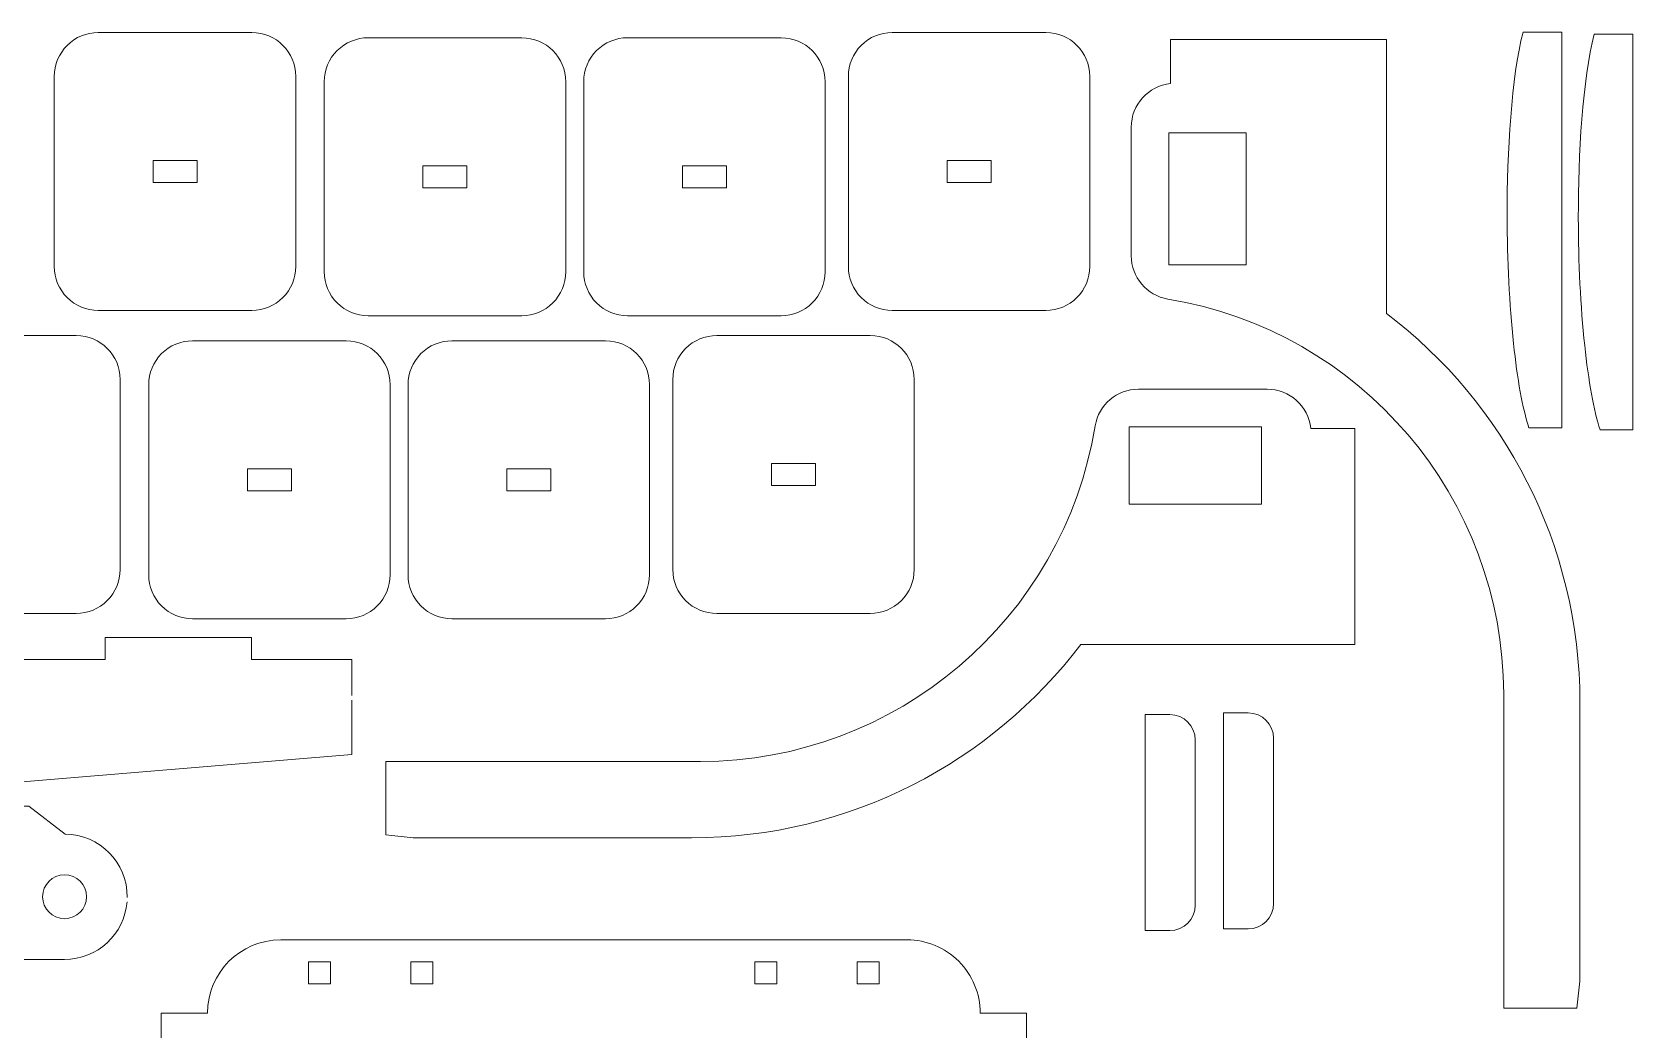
# Model space of a CAD drawing. Header units: centimetres. Extents: x -259 to 261, y 17 to 228.
# Drawn here: x 2.87 to 24.89, y 190.26 to 203.98 of the extents above; entities that cross this region are included whole.
import ezdxf

# ---------------------------------------------------------------- set-up
doc = ezdxf.new("R2010")
doc.units = ezdxf.units.CM
doc.header["$MEASUREMENT"] = 0
doc.layers.add('layer 1', color=7, linetype='Continuous')

msp = doc.modelspace()

# ---------------------------------------------------------------- linework, layer by layer
at = {"layer": 'layer 1', "color": 250, "lineweight": 9}
for points, knots in [([(3.17247, 203.37251), (3.17247, 203.53263), (3.23606, 203.68619), (3.34929, 203.79941), (3.34929, 203.79941), (3.46251, 203.91264), (3.61607, 203.97623), (3.77619, 203.97623), (3.77619, 203.97623), (3.77619, 203.97623), (5.88921, 203.97623), (5.88921, 203.97623), (5.88921, 203.97623), (6.22263, 203.97623), (6.49293, 203.70594), (6.49293, 203.37251), (6.49293, 203.37251), (6.49293, 203.37251), (6.49293, 200.75639), (6.49293, 200.75639), (6.49293, 200.75639), (6.49293, 200.59628), (6.42933, 200.44272), (6.3161, 200.3295), (6.3161, 200.3295), (6.20288, 200.21627), (6.04932, 200.15267), (5.88921, 200.15267), (5.88921, 200.15267), (5.88921, 200.15267), (3.77619, 200.15267), (3.77619, 200.15267), (3.77619, 200.15267), (3.61607, 200.15267), (3.46251, 200.21627), (3.34929, 200.3295), (3.34929, 200.3295), (3.23606, 200.44272), (3.17247, 200.59628), (3.17247, 200.75639), (3.17247, 200.75639), (3.17247, 200.75639), (3.17247, 203.37251), (3.17247, 203.37251)], [0, 0, 0, 0, 0.08333333, 0.08333333, 0.08333333, 0.08333333, 0.16666667, 0.16666667, 0.16666667, 0.16666667, 0.25, 0.25, 0.25, 0.25, 0.33333333, 0.33333333, 0.33333333, 0.33333333, 0.41666667, 0.41666667, 0.41666667, 0.41666667, 0.5, 0.5, 0.5, 0.5, 0.58333333, 0.58333333, 0.58333333, 0.58333333, 0.66666667, 0.66666667, 0.66666667, 0.66666667, 0.75, 0.75, 0.75, 0.75, 0.83333333, 0.83333333, 0.83333333, 0.83333333, 1, 1, 1, 1]), ([(14.09448, 203.37251), (14.09448, 203.53263), (14.15807, 203.68619), (14.2713, 203.79941), (14.2713, 203.79941), (14.38452, 203.91264), (14.53808, 203.97623), (14.6982, 203.97623), (14.6982, 203.97623), (14.6982, 203.97623), (16.81122, 203.97623), (16.81122, 203.97623), (16.81122, 203.97623), (17.14464, 203.97623), (17.41494, 203.70594), (17.41494, 203.37251), (17.41494, 203.37251), (17.41494, 203.37251), (17.41494, 200.75639), (17.41494, 200.75639), (17.41494, 200.75639), (17.41494, 200.59628), (17.35134, 200.44272), (17.23811, 200.3295), (17.23811, 200.3295), (17.12489, 200.21627), (16.97133, 200.15267), (16.81122, 200.15267), (16.81122, 200.15267), (16.81122, 200.15267), (14.6982, 200.15267), (14.6982, 200.15267), (14.6982, 200.15267), (14.53808, 200.15267), (14.38452, 200.21627), (14.2713, 200.3295), (14.2713, 200.3295), (14.15807, 200.44272), (14.09448, 200.59628), (14.09448, 200.75639), (14.09448, 200.75639), (14.09448, 200.75639), (14.09448, 203.37251), (14.09448, 203.37251)], [0, 0, 0, 0, 0.08333333, 0.08333333, 0.08333333, 0.08333333, 0.16666667, 0.16666667, 0.16666667, 0.16666667, 0.25, 0.25, 0.25, 0.25, 0.33333333, 0.33333333, 0.33333333, 0.33333333, 0.41666667, 0.41666667, 0.41666667, 0.41666667, 0.5, 0.5, 0.5, 0.5, 0.58333333, 0.58333333, 0.58333333, 0.58333333, 0.66666667, 0.66666667, 0.66666667, 0.66666667, 0.75, 0.75, 0.75, 0.75, 0.83333333, 0.83333333, 0.83333333, 0.83333333, 1, 1, 1, 1]), ([(6.88596, 203.2997), (6.88596, 203.45981), (6.94955, 203.61337), (7.06278, 203.72659), (7.06278, 203.72659), (7.176, 203.83982), (7.32956, 203.90342), (7.48968, 203.90342), (7.48968, 203.90342), (7.48968, 203.90342), (9.6027, 203.90342), (9.6027, 203.90342), (9.6027, 203.90342), (9.93612, 203.90342), (10.20642, 203.63312), (10.20642, 203.2997), (10.20642, 203.2997), (10.20642, 203.2997), (10.20642, 200.68358), (10.20642, 200.68358), (10.20642, 200.68358), (10.20642, 200.52346), (10.14282, 200.3699), (10.02959, 200.25668), (10.02959, 200.25668), (9.91637, 200.14346), (9.76281, 200.07986), (9.6027, 200.07986), (9.6027, 200.07986), (9.6027, 200.07986), (7.48968, 200.07986), (7.48968, 200.07986), (7.48968, 200.07986), (7.32956, 200.07986), (7.176, 200.14346), (7.06278, 200.25668), (7.06278, 200.25668), (6.94955, 200.3699), (6.88596, 200.52346), (6.88596, 200.68358), (6.88596, 200.68358), (6.88596, 200.68358), (6.88596, 203.2997), (6.88596, 203.2997)], [0, 0, 0, 0, 0.08333333, 0.08333333, 0.08333333, 0.08333333, 0.16666667, 0.16666667, 0.16666667, 0.16666667, 0.25, 0.25, 0.25, 0.25, 0.33333333, 0.33333333, 0.33333333, 0.33333333, 0.41666667, 0.41666667, 0.41666667, 0.41666667, 0.5, 0.5, 0.5, 0.5, 0.58333333, 0.58333333, 0.58333333, 0.58333333, 0.66666667, 0.66666667, 0.66666667, 0.66666667, 0.75, 0.75, 0.75, 0.75, 0.83333333, 0.83333333, 0.83333333, 0.83333333, 1, 1, 1, 1]), ([(10.4538, 203.2997), (10.4538, 203.45981), (10.5174, 203.61337), (10.63063, 203.72659), (10.63063, 203.72659), (10.74385, 203.83982), (10.89741, 203.90342), (11.05752, 203.90342), (11.05752, 203.90342), (11.05752, 203.90342), (13.17054, 203.90342), (13.17054, 203.90342), (13.17054, 203.90342), (13.50397, 203.90342), (13.77426, 203.63312), (13.77426, 203.2997), (13.77426, 203.2997), (13.77426, 203.2997), (13.77426, 200.68358), (13.77426, 200.68358), (13.77426, 200.68358), (13.77426, 200.52346), (13.71067, 200.3699), (13.59744, 200.25668), (13.59744, 200.25668), (13.48422, 200.14346), (13.33066, 200.07986), (13.17054, 200.07986), (13.17054, 200.07986), (13.17054, 200.07986), (11.05752, 200.07986), (11.05752, 200.07986), (11.05752, 200.07986), (10.89741, 200.07986), (10.74385, 200.14346), (10.63063, 200.25668), (10.63063, 200.25668), (10.5174, 200.3699), (10.4538, 200.52346), (10.4538, 200.68358), (10.4538, 200.68358), (10.4538, 200.68358), (10.4538, 203.2997), (10.4538, 203.2997)], [0, 0, 0, 0, 0.08333333, 0.08333333, 0.08333333, 0.08333333, 0.16666667, 0.16666667, 0.16666667, 0.16666667, 0.25, 0.25, 0.25, 0.25, 0.33333333, 0.33333333, 0.33333333, 0.33333333, 0.41666667, 0.41666667, 0.41666667, 0.41666667, 0.5, 0.5, 0.5, 0.5, 0.58333333, 0.58333333, 0.58333333, 0.58333333, 0.66666667, 0.66666667, 0.66666667, 0.66666667, 0.75, 0.75, 0.75, 0.75, 0.83333333, 0.83333333, 0.83333333, 0.83333333, 1, 1, 1, 1]), ([(4.53001, 201.91311), (4.53001, 201.91311), (5.13538, 201.91311), (5.13538, 201.91311), (5.13538, 201.91311), (5.13538, 201.91311), (5.13538, 202.2158), (5.13538, 202.2158), (5.13538, 202.2158), (5.13538, 202.2158), (4.53001, 202.2158), (4.53001, 202.2158), (4.53001, 202.2158), (4.53001, 202.2158), (4.53001, 201.91311), (4.53001, 201.91311)], [0, 0, 0, 0, 0.2, 0.2, 0.2, 0.2, 0.4, 0.4, 0.4, 0.4, 0.6, 0.6, 0.6, 0.6, 1, 1, 1, 1]), ([(15.45202, 201.91311), (15.45202, 201.91311), (16.05739, 201.91311), (16.05739, 201.91311), (16.05739, 201.91311), (16.05739, 201.91311), (16.05739, 202.2158), (16.05739, 202.2158), (16.05739, 202.2158), (16.05739, 202.2158), (15.45202, 202.2158), (15.45202, 202.2158), (15.45202, 202.2158), (15.45202, 202.2158), (15.45202, 201.91311), (15.45202, 201.91311)], [0, 0, 0, 0, 0.2, 0.2, 0.2, 0.2, 0.4, 0.4, 0.4, 0.4, 0.6, 0.6, 0.6, 0.6, 1, 1, 1, 1]), ([(8.2435, 201.8403), (8.2435, 201.8403), (8.84887, 201.8403), (8.84887, 201.8403), (8.84887, 201.8403), (8.84887, 201.8403), (8.84887, 202.14298), (8.84887, 202.14298), (8.84887, 202.14298), (8.84887, 202.14298), (8.2435, 202.14298), (8.2435, 202.14298), (8.2435, 202.14298), (8.2435, 202.14298), (8.2435, 201.8403), (8.2435, 201.8403)], [0, 0, 0, 0, 0.2, 0.2, 0.2, 0.2, 0.4, 0.4, 0.4, 0.4, 0.6, 0.6, 0.6, 0.6, 1, 1, 1, 1]), ([(11.81135, 201.8403), (11.81135, 201.8403), (12.41672, 201.8403), (12.41672, 201.8403), (12.41672, 201.8403), (12.41672, 201.8403), (12.41672, 202.14298), (12.41672, 202.14298), (12.41672, 202.14298), (12.41672, 202.14298), (11.81135, 202.14298), (11.81135, 202.14298), (11.81135, 202.14298), (11.81135, 202.14298), (11.81135, 201.8403), (11.81135, 201.8403)], [0, 0, 0, 0, 0.2, 0.2, 0.2, 0.2, 0.4, 0.4, 0.4, 0.4, 0.6, 0.6, 0.6, 0.6, 1, 1, 1, 1]), ([(0.75746, 199.20439), (0.75746, 199.3645), (0.82106, 199.51806), (0.93428, 199.63128), (0.93428, 199.63128), (1.0475, 199.74451), (1.20106, 199.80811), (1.36118, 199.80811), (1.36118, 199.80811), (1.36118, 199.80811), (3.4742, 199.80811), (3.4742, 199.80811), (3.4742, 199.80811), (3.80762, 199.80811), (4.07792, 199.53781), (4.07792, 199.20439), (4.07792, 199.20439), (4.07792, 199.20439), (4.07792, 196.58827), (4.07792, 196.58827), (4.07792, 196.58827), (4.07792, 196.42815), (4.01432, 196.27459), (3.90109, 196.16137), (3.90109, 196.16137), (3.78787, 196.04814), (3.63431, 195.98455), (3.4742, 195.98455), (3.4742, 195.98455), (3.4742, 195.98455), (1.36118, 195.98455), (1.36118, 195.98455), (1.36118, 195.98455), (1.20106, 195.98455), (1.0475, 196.04814), (0.93428, 196.16137), (0.93428, 196.16137), (0.82106, 196.27459), (0.75746, 196.42815), (0.75746, 196.58827), (0.75746, 196.58827), (0.75746, 196.58827), (0.75746, 199.20439), (0.75746, 199.20439)], [0, 0, 0, 0, 0.08333333, 0.08333333, 0.08333333, 0.08333333, 0.16666667, 0.16666667, 0.16666667, 0.16666667, 0.25, 0.25, 0.25, 0.25, 0.33333333, 0.33333333, 0.33333333, 0.33333333, 0.41666667, 0.41666667, 0.41666667, 0.41666667, 0.5, 0.5, 0.5, 0.5, 0.58333333, 0.58333333, 0.58333333, 0.58333333, 0.66666667, 0.66666667, 0.66666667, 0.66666667, 0.75, 0.75, 0.75, 0.75, 0.83333333, 0.83333333, 0.83333333, 0.83333333, 1, 1, 1, 1]), ([(4.47095, 199.13157), (4.47095, 199.29169), (4.53454, 199.44525), (4.64777, 199.55847), (4.64777, 199.55847), (4.76099, 199.67169), (4.91455, 199.73529), (5.07467, 199.73529), (5.07467, 199.73529), (5.07467, 199.73529), (7.18769, 199.73529), (7.18769, 199.73529), (7.18769, 199.73529), (7.52111, 199.73529), (7.79141, 199.46499), (7.79141, 199.13157), (7.79141, 199.13157), (7.79141, 199.13157), (7.79141, 196.51545), (7.79141, 196.51545), (7.79141, 196.51545), (7.79141, 196.35534), (7.72781, 196.20177), (7.61458, 196.08856), (7.61458, 196.08856), (7.50136, 195.97533), (7.3478, 195.91173), (7.18769, 195.91173), (7.18769, 195.91173), (7.18769, 195.91173), (5.07467, 195.91173), (5.07467, 195.91173), (5.07467, 195.91173), (4.91455, 195.91173), (4.76099, 195.97533), (4.64777, 196.08856), (4.64777, 196.08856), (4.53454, 196.20177), (4.47095, 196.35534), (4.47095, 196.51545), (4.47095, 196.51545), (4.47095, 196.51545), (4.47095, 199.13157), (4.47095, 199.13157)], [0, 0, 0, 0, 0.08333333, 0.08333333, 0.08333333, 0.08333333, 0.16666667, 0.16666667, 0.16666667, 0.16666667, 0.25, 0.25, 0.25, 0.25, 0.33333333, 0.33333333, 0.33333333, 0.33333333, 0.41666667, 0.41666667, 0.41666667, 0.41666667, 0.5, 0.5, 0.5, 0.5, 0.58333333, 0.58333333, 0.58333333, 0.58333333, 0.66666667, 0.66666667, 0.66666667, 0.66666667, 0.75, 0.75, 0.75, 0.75, 0.83333333, 0.83333333, 0.83333333, 0.83333333, 1, 1, 1, 1]), ([(8.03879, 199.13157), (8.03879, 199.29169), (8.10239, 199.44525), (8.21562, 199.55847), (8.21562, 199.55847), (8.32884, 199.67169), (8.4824, 199.73529), (8.64251, 199.73529), (8.64251, 199.73529), (8.64251, 199.73529), (10.75553, 199.73529), (10.75553, 199.73529), (10.75553, 199.73529), (11.08896, 199.73529), (11.35925, 199.46499), (11.35925, 199.13157), (11.35925, 199.13157), (11.35925, 199.13157), (11.35925, 196.51545), (11.35925, 196.51545), (11.35925, 196.51545), (11.35925, 196.35534), (11.29566, 196.20177), (11.18243, 196.08856), (11.18243, 196.08856), (11.06921, 195.97533), (10.91565, 195.91173), (10.75553, 195.91173), (10.75553, 195.91173), (10.75553, 195.91173), (8.64251, 195.91173), (8.64251, 195.91173), (8.64251, 195.91173), (8.4824, 195.91173), (8.32884, 195.97533), (8.21562, 196.08856), (8.21562, 196.08856), (8.10239, 196.20177), (8.03879, 196.35534), (8.03879, 196.51545), (8.03879, 196.51545), (8.03879, 196.51545), (8.03879, 199.13157), (8.03879, 199.13157)], [0, 0, 0, 0, 0.08333333, 0.08333333, 0.08333333, 0.08333333, 0.16666667, 0.16666667, 0.16666667, 0.16666667, 0.25, 0.25, 0.25, 0.25, 0.33333333, 0.33333333, 0.33333333, 0.33333333, 0.41666667, 0.41666667, 0.41666667, 0.41666667, 0.5, 0.5, 0.5, 0.5, 0.58333333, 0.58333333, 0.58333333, 0.58333333, 0.66666667, 0.66666667, 0.66666667, 0.66666667, 0.75, 0.75, 0.75, 0.75, 0.83333333, 0.83333333, 0.83333333, 0.83333333, 1, 1, 1, 1]), ([(11.67947, 199.20439), (11.67947, 199.3645), (11.74306, 199.51806), (11.85629, 199.63128), (11.85629, 199.63128), (11.96951, 199.74451), (12.12307, 199.80811), (12.28319, 199.80811), (12.28319, 199.80811), (12.28319, 199.80811), (14.39621, 199.80811), (14.39621, 199.80811), (14.39621, 199.80811), (14.72963, 199.80811), (14.99993, 199.53781), (14.99993, 199.20439), (14.99993, 199.20439), (14.99993, 199.20439), (14.99993, 196.58827), (14.99993, 196.58827), (14.99993, 196.58827), (14.99993, 196.42815), (14.93633, 196.27459), (14.8231, 196.16137), (14.8231, 196.16137), (14.70988, 196.04814), (14.55632, 195.98455), (14.39621, 195.98455), (14.39621, 195.98455), (14.39621, 195.98455), (12.28319, 195.98455), (12.28319, 195.98455), (12.28319, 195.98455), (12.12307, 195.98455), (11.96951, 196.04814), (11.85629, 196.16137), (11.85629, 196.16137), (11.74306, 196.27459), (11.67947, 196.42815), (11.67947, 196.58827), (11.67947, 196.58827), (11.67947, 196.58827), (11.67947, 199.20439), (11.67947, 199.20439)], [0, 0, 0, 0, 0.08333333, 0.08333333, 0.08333333, 0.08333333, 0.16666667, 0.16666667, 0.16666667, 0.16666667, 0.25, 0.25, 0.25, 0.25, 0.33333333, 0.33333333, 0.33333333, 0.33333333, 0.41666667, 0.41666667, 0.41666667, 0.41666667, 0.5, 0.5, 0.5, 0.5, 0.58333333, 0.58333333, 0.58333333, 0.58333333, 0.66666667, 0.66666667, 0.66666667, 0.66666667, 0.75, 0.75, 0.75, 0.75, 0.83333333, 0.83333333, 0.83333333, 0.83333333, 1, 1, 1, 1]), ([(5.82849, 197.67217), (5.82849, 197.67217), (6.43386, 197.67217), (6.43386, 197.67217), (6.43386, 197.67217), (6.43386, 197.67217), (6.43386, 197.97485), (6.43386, 197.97485), (6.43386, 197.97485), (6.43386, 197.97485), (5.82849, 197.97485), (5.82849, 197.97485), (5.82849, 197.97485), (5.82849, 197.97485), (5.82849, 197.67217), (5.82849, 197.67217)], [0, 0, 0, 0, 0.2, 0.2, 0.2, 0.2, 0.4, 0.4, 0.4, 0.4, 0.6, 0.6, 0.6, 0.6, 1, 1, 1, 1]), ([(9.39634, 197.67217), (9.39634, 197.67217), (10.00171, 197.67217), (10.00171, 197.67217), (10.00171, 197.67217), (10.00171, 197.67217), (10.00171, 197.97485), (10.00171, 197.97485), (10.00171, 197.97485), (10.00171, 197.97485), (9.39634, 197.97485), (9.39634, 197.97485), (9.39634, 197.97485), (9.39634, 197.97485), (9.39634, 197.67217), (9.39634, 197.67217)], [0, 0, 0, 0, 0.2, 0.2, 0.2, 0.2, 0.4, 0.4, 0.4, 0.4, 0.6, 0.6, 0.6, 0.6, 1, 1, 1, 1]), ([(13.03701, 197.74498), (13.03701, 197.74498), (13.64238, 197.74498), (13.64238, 197.74498), (13.64238, 197.74498), (13.64238, 197.74498), (13.64238, 198.04767), (13.64238, 198.04767), (13.64238, 198.04767), (13.64238, 198.04767), (13.03701, 198.04767), (13.03701, 198.04767), (13.03701, 198.04767), (13.03701, 198.04767), (13.03701, 197.74498), (13.03701, 197.74498)], [0, 0, 0, 0, 0.2, 0.2, 0.2, 0.2, 0.4, 0.4, 0.4, 0.4, 0.6, 0.6, 0.6, 0.6, 1, 1, 1, 1]), ([(-17.17672, 195.65375), (-17.17672, 195.65375), (-16.23089, 195.65375), (-16.23089, 195.65375), (-16.23089, 195.65375), (-16.23089, 195.65375), (-16.23089, 195.35189), (-16.23089, 195.35189), (-16.23089, 195.35189), (-16.23089, 195.35189), (-12.20608, 195.35189), (-12.20608, 195.35189), (-12.20608, 195.35189), (-12.20608, 195.35189), (-12.20608, 195.65375), (-12.20608, 195.65375), (-12.20608, 195.65375), (-12.20608, 195.65375), (-10.19367, 195.65375), (-10.19367, 195.65375), (-10.19367, 195.65375), (-10.19367, 195.65375), (-10.19367, 195.35189), (-10.19367, 195.35189), (-10.19367, 195.35189), (-10.19367, 195.35189), (-6.16887, 195.35189), (-6.16887, 195.35189), (-6.16887, 195.35189), (-6.16887, 195.35189), (-6.16887, 195.65375), (-6.16887, 195.65375), (-6.16887, 195.65375), (-6.16887, 195.65375), (-4.15647, 195.65375), (-4.15647, 195.65375), (-4.15647, 195.65375), (-4.15647, 195.65375), (-4.15647, 195.35189), (-4.15647, 195.35189), (-4.15647, 195.35189), (-4.15647, 195.35189), (3.87152, 195.35189), (3.87152, 195.35189), (3.87152, 195.35189), (3.87152, 195.35189), (3.87152, 195.65375), (3.87152, 195.65375), (3.87152, 195.65375), (3.87152, 195.65375), (5.8839, 195.65375), (5.8839, 195.65375), (5.8839, 195.65375), (5.8839, 195.65375), (5.8839, 195.35189), (5.8839, 195.35189), (5.8839, 195.35189), (5.8839, 195.35189), (7.2639, 195.35189), (7.2639, 195.35189), (7.2639, 195.35189), (7.2639, 195.35189), (7.2639, 194.85421), (7.2639, 194.85421)], [0, 0, 0, 0, 0.05882353, 0.05882353, 0.05882353, 0.05882353, 0.11764706, 0.11764706, 0.11764706, 0.11764706, 0.17647059, 0.17647059, 0.17647059, 0.17647059, 0.23529412, 0.23529412, 0.23529412, 0.23529412, 0.29411765, 0.29411765, 0.29411765, 0.29411765, 0.35294118, 0.35294118, 0.35294118, 0.35294118, 0.41176471, 0.41176471, 0.41176471, 0.41176471, 0.47058824, 0.47058824, 0.47058824, 0.47058824, 0.52941176, 0.52941176, 0.52941176, 0.52941176, 0.58823529, 0.58823529, 0.58823529, 0.58823529, 0.64705882, 0.64705882, 0.64705882, 0.64705882, 0.70588235, 0.70588235, 0.70588235, 0.70588235, 0.76470588, 0.76470588, 0.76470588, 0.76470588, 0.82352941, 0.82352941, 0.82352941, 0.82352941, 0.88235294, 0.88235294, 0.88235294, 0.88235294, 1, 1, 1, 1]), ([(7.2639, 194.79384), (7.2639, 194.79384), (7.2639, 194.04267), (7.2639, 194.04267), (7.2639, 194.04267), (7.2639, 194.04267), (2.22911, 193.62721), (2.22911, 193.62721), (2.22911, 193.62721), (2.22911, 193.62721), (0.44512, 193.62721), (0.44512, 193.62721), (0.44512, 193.62721), (0.44512, 193.62721), (-0.96356, 192.72163), (-0.96356, 192.72163), (-0.96356, 192.72163), (-0.96356, 192.72163), (-3.9661, 192.72163), (-3.9661, 192.72163), (-3.9661, 192.72163), (-3.9661, 192.72163), (-5.37478, 193.62721), (-5.37478, 193.62721), (-5.37478, 193.62721), (-5.37478, 193.62721), (-24.2805, 193.62721), (-24.2805, 193.62721), (-24.2805, 193.62721), (-24.2805, 193.62721), (-24.78261, 193.24549), (-24.78261, 193.24549), (-24.78261, 193.24549), (-24.78261, 193.24549), (-25.99006, 193.24549), (-25.99006, 193.24549), (-25.99006, 193.24549), (-25.99006, 193.24549), (-27.67506, 194.3457), (-27.67506, 194.3457), (-27.67506, 194.3457), (-27.67506, 194.3457), (-31.76275, 194.3457), (-31.76275, 194.3457), (-31.76275, 194.3457), (-31.76275, 194.3457), (-33.44775, 193.24549), (-33.44775, 193.24549), (-33.44775, 193.24549), (-33.44775, 193.24549), (-34.65499, 193.24549), (-34.65499, 193.24549), (-34.65499, 193.24549), (-34.65499, 193.24549), (-35.15726, 193.62725), (-35.15726, 193.62725)], [0, 0, 0, 0, 0.06666667, 0.06666667, 0.06666667, 0.06666667, 0.13333333, 0.13333333, 0.13333333, 0.13333333, 0.2, 0.2, 0.2, 0.2, 0.26666667, 0.26666667, 0.26666667, 0.26666667, 0.33333333, 0.33333333, 0.33333333, 0.33333333, 0.4, 0.4, 0.4, 0.4, 0.46666667, 0.46666667, 0.46666667, 0.46666667, 0.53333333, 0.53333333, 0.53333333, 0.53333333, 0.6, 0.6, 0.6, 0.6, 0.66666667, 0.66666667, 0.66666667, 0.66666667, 0.73333333, 0.73333333, 0.73333333, 0.73333333, 0.8, 0.8, 0.8, 0.8, 0.86666667, 0.86666667, 0.86666667, 0.86666667, 1, 1, 1, 1]), ([(-39.09811, 191.91063), (-39.09811, 191.91063), (-39.09811, 192.53506), (-39.09811, 192.53506), (-39.09811, 192.53506), (-39.09811, 192.53506), (-34.06331, 192.95052), (-34.06331, 192.95052), (-34.06331, 192.95052), (-34.06331, 192.95052), (-32.27934, 192.95052), (-32.27934, 192.95052), (-32.27934, 192.95052), (-32.27934, 192.95052), (-30.87066, 193.8561), (-30.87066, 193.8561), (-30.87066, 193.8561), (-30.87066, 193.8561), (-27.86812, 193.8561), (-27.86812, 193.8561), (-27.86812, 193.8561), (-27.86812, 193.8561), (-26.45944, 192.95052), (-26.45944, 192.95052), (-26.45944, 192.95052), (-26.45944, 192.95052), (-7.55371, 192.95052), (-7.55371, 192.95052), (-7.55371, 192.95052), (-7.55371, 192.95052), (-7.05162, 193.33225), (-7.05162, 193.33225), (-7.05162, 193.33225), (-7.05162, 193.33225), (-5.84417, 193.33225), (-5.84417, 193.33225), (-5.84417, 193.33225), (-5.84417, 193.33225), (-4.15915, 192.23203), (-4.15915, 192.23203), (-4.15915, 192.23203), (-4.15915, 192.23203), (-0.07148, 192.23203), (-0.07148, 192.23203), (-0.07148, 192.23203), (-0.07148, 192.23203), (1.61354, 193.33225), (1.61354, 193.33225), (1.61354, 193.33225), (1.61354, 193.33225), (2.82078, 193.33225), (2.82078, 193.33225), (2.82078, 193.33225), (2.82078, 193.33225), (3.32304, 192.95048), (3.32304, 192.95048)], [0, 0, 0, 0, 0.06666667, 0.06666667, 0.06666667, 0.06666667, 0.13333333, 0.13333333, 0.13333333, 0.13333333, 0.2, 0.2, 0.2, 0.2, 0.26666667, 0.26666667, 0.26666667, 0.26666667, 0.33333333, 0.33333333, 0.33333333, 0.33333333, 0.4, 0.4, 0.4, 0.4, 0.46666667, 0.46666667, 0.46666667, 0.46666667, 0.53333333, 0.53333333, 0.53333333, 0.53333333, 0.6, 0.6, 0.6, 0.6, 0.66666667, 0.66666667, 0.66666667, 0.66666667, 0.73333333, 0.73333333, 0.73333333, 0.73333333, 0.8, 0.8, 0.8, 0.8, 0.86666667, 0.86666667, 0.86666667, 0.86666667, 1, 1, 1, 1]), ([(3.32304, 192.95048), (3.79729, 192.94505), (4.17817, 192.55761), (4.17567, 192.08327), (4.17567, 192.08327), (4.17567, 192.08175), (4.17564, 192.08023), (4.17563, 192.07872)], [0, 0, 0, 0, 0.33333333, 0.33333333, 0.33333333, 0.33333333, 1, 1, 1, 1]), ([(3.61519, 192.0882), (3.61519, 191.92147), (3.47994, 191.78634), (3.3131, 191.78634), (3.3131, 191.78634), (3.14663, 191.78634), (3.01139, 191.92147), (3.01139, 192.0882), (3.01139, 192.0882), (3.01139, 192.2549), (3.14663, 192.39003), (3.3131, 192.39003), (3.3131, 192.39003), (3.47994, 192.39003), (3.61519, 192.2549), (3.61519, 192.0882)], [0, 0, 0, 0, 0.2, 0.2, 0.2, 0.2, 0.4, 0.4, 0.4, 0.4, 0.6, 0.6, 0.6, 0.6, 1, 1, 1, 1]), ([(3.3131, 191.22584), (3.3131, 191.22584), (-1.51655, 191.22584), (-1.51655, 191.22584), (-1.51655, 191.22584), (-1.51655, 191.22584), (-1.51655, 190.92398), (-1.51655, 190.92398), (-1.51655, 190.92398), (-1.51655, 190.92398), (-3.52884, 190.92398), (-3.52884, 190.92398), (-3.52884, 190.92398), (-3.52884, 190.92398), (-3.52884, 191.22584), (-3.52884, 191.22584), (-3.52884, 191.22584), (-3.52884, 191.22584), (-7.55371, 191.22584), (-7.55371, 191.22584), (-7.55371, 191.22584), (-7.55371, 191.22584), (-7.55371, 190.92398), (-7.55371, 190.92398), (-7.55371, 190.92398), (-7.55371, 190.92398), (-9.56613, 190.92398), (-9.56613, 190.92398), (-9.56613, 190.92398), (-9.56613, 190.92398), (-9.56613, 191.22584), (-9.56613, 191.22584), (-9.56613, 191.22584), (-9.56613, 191.22584), (-13.59093, 191.22584), (-13.59093, 191.22584), (-13.59093, 191.22584), (-13.59093, 191.22584), (-13.59093, 190.92398), (-13.59093, 190.92398), (-13.59093, 190.92398), (-13.59093, 190.92398), (-15.60334, 190.92398), (-15.60334, 190.92398), (-15.60334, 190.92398), (-15.60334, 190.92398), (-15.60334, 191.22584), (-15.60334, 191.22584), (-15.60334, 191.22584), (-15.60334, 191.22584), (-19.62814, 191.22584), (-19.62814, 191.22584), (-19.62814, 191.22584), (-19.62814, 191.22584), (-19.62814, 190.92398), (-19.62814, 190.92398), (-19.62814, 190.92398), (-19.62814, 190.92398), (-20.60415, 190.92398), (-20.60415, 190.92398)], [0, 0, 0, 0, 0.0625, 0.0625, 0.0625, 0.0625, 0.125, 0.125, 0.125, 0.125, 0.1875, 0.1875, 0.1875, 0.1875, 0.25, 0.25, 0.25, 0.25, 0.3125, 0.3125, 0.3125, 0.3125, 0.375, 0.375, 0.375, 0.375, 0.4375, 0.4375, 0.4375, 0.4375, 0.5, 0.5, 0.5, 0.5, 0.5625, 0.5625, 0.5625, 0.5625, 0.625, 0.625, 0.625, 0.625, 0.6875, 0.6875, 0.6875, 0.6875, 0.75, 0.75, 0.75, 0.75, 0.8125, 0.8125, 0.8125, 0.8125, 0.875, 0.875, 0.875, 0.875, 1, 1, 1, 1])]:
    msp.add_open_spline(points, degree=3, knots=knots, dxfattribs=at)
at = {"layer": 'layer 1', "lineweight": 9}
for points, knots in [([(23.37483, 203.98262), (23.21411, 203.35934), (23.15455, 202.32926), (23.15537, 201.45213), (23.15537, 201.45213), (23.15651, 200.84135), (23.18671, 200.23104), (23.24328, 199.69999), (23.24328, 199.69999), (23.29594, 199.20556), (23.369, 198.80374), (23.45426, 198.53944)], [0, 0, 0, 0, 0.25, 0.25, 0.25, 0.25, 0.5, 0.5, 0.5, 0.5, 1, 1, 1, 1]), ([(23.90751, 198.53944), (23.90751, 198.53944), (23.90751, 203.98262), (23.90751, 203.98262), (23.90751, 203.98262), (23.90751, 203.98262), (23.37483, 203.98262), (23.37483, 203.98262)], [0, 0, 0, 0, 0.33333333, 0.33333333, 0.33333333, 0.33333333, 1, 1, 1, 1]), ([(24.35398, 203.95532), (24.19327, 203.33204), (24.1337, 202.30196), (24.13452, 201.42483), (24.13452, 201.42483), (24.13566, 200.81406), (24.16586, 200.20374), (24.22243, 199.67269), (24.22243, 199.67269), (24.2751, 199.17826), (24.34815, 198.77644), (24.43341, 198.51214)], [0, 0, 0, 0, 0.25, 0.25, 0.25, 0.25, 0.5, 0.5, 0.5, 0.5, 1, 1, 1, 1]), ([(24.88666, 198.51214), (24.88666, 198.51214), (24.88666, 203.95532), (24.88666, 203.95532), (24.88666, 203.95532), (24.88666, 203.95532), (24.35398, 203.95532), (24.35398, 203.95532)], [0, 0, 0, 0, 0.33333333, 0.33333333, 0.33333333, 0.33333333, 1, 1, 1, 1]), ([(21.49762, 203.87878), (21.49762, 203.87878), (18.52496, 203.87878), (18.52496, 203.87878), (18.52496, 203.87878), (18.52496, 203.87878), (18.52473, 203.27337), (18.52473, 203.27337)], [0, 0, 0, 0, 0.33333333, 0.33333333, 0.33333333, 0.33333333, 1, 1, 1, 1]), ([(18.50184, 202.59519), (18.50184, 202.59519), (18.50184, 200.7785), (18.50184, 200.7785), (18.50184, 200.7785), (18.50184, 200.7785), (19.56771, 200.7785), (19.56771, 200.7785), (19.56771, 200.7785), (19.56771, 200.7785), (19.56771, 202.59519), (19.56771, 202.59519), (19.56771, 202.59519), (19.56771, 202.59519), (18.50184, 202.59519), (18.50184, 202.59519)], [0, 0, 0, 0, 0.2, 0.2, 0.2, 0.2, 0.4, 0.4, 0.4, 0.4, 0.6, 0.6, 0.6, 0.6, 1, 1, 1, 1]), ([(17.98553, 200.90501), (17.98553, 200.60955), (18.19933, 200.35753), (18.4908, 200.30937), (18.4908, 200.30937), (21.14929, 199.87011), (23.10142, 197.57466), (23.10805, 194.8802)], [0, 0, 0, 0, 0.33333333, 0.33333333, 0.33333333, 0.33333333, 1, 1, 1, 1]), ([(18.08507, 199.07001), (17.7896, 199.07001), (17.53758, 198.85621), (17.48942, 198.56474), (17.48942, 198.56474), (17.05017, 195.90625), (14.75472, 193.95412), (12.06026, 193.94749)], [0, 0, 0, 0, 0.33333333, 0.33333333, 0.33333333, 0.33333333, 1, 1, 1, 1]), ([(19.77524, 198.5537), (19.77524, 198.5537), (17.95855, 198.5537), (17.95855, 198.5537), (17.95855, 198.5537), (17.95855, 198.5537), (17.95855, 197.48783), (17.95855, 197.48783), (17.95855, 197.48783), (17.95855, 197.48783), (19.77524, 197.48783), (19.77524, 197.48783), (19.77524, 197.48783), (19.77524, 197.48783), (19.77524, 198.5537), (19.77524, 198.5537)], [0, 0, 0, 0, 0.2, 0.2, 0.2, 0.2, 0.4, 0.4, 0.4, 0.4, 0.6, 0.6, 0.6, 0.6, 1, 1, 1, 1]), ([(21.05883, 195.55792), (21.05883, 195.55792), (21.05883, 198.53059), (21.05883, 198.53059), (21.05883, 198.53059), (21.05883, 198.53059), (20.45343, 198.53081), (20.45343, 198.53081)], [0, 0, 0, 0, 0.33333333, 0.33333333, 0.33333333, 0.33333333, 1, 1, 1, 1]), ([(23.10805, 194.8802), (23.10805, 194.8802), (23.10805, 190.55353), (23.10805, 190.55353), (23.10805, 190.55353), (23.10805, 190.55353), (24.11426, 190.55353), (24.11426, 190.55353), (24.11426, 190.55353), (24.11426, 190.55353), (24.15647, 190.92611), (24.15647, 190.92611), (24.15647, 190.92611), (24.15647, 190.92611), (24.15647, 194.75652), (24.15647, 194.75652)], [0, 0, 0, 0, 0.2, 0.2, 0.2, 0.2, 0.4, 0.4, 0.4, 0.4, 0.6, 0.6, 0.6, 0.6, 1, 1, 1, 1]), ([(12.06026, 193.94749), (12.06026, 193.94749), (7.73358, 193.94749), (7.73358, 193.94749), (7.73358, 193.94749), (7.73358, 193.94749), (7.73358, 192.94128), (7.73358, 192.94128), (7.73358, 192.94128), (7.73358, 192.94128), (8.10617, 192.89907), (8.10617, 192.89907), (8.10617, 192.89907), (8.10617, 192.89907), (11.93657, 192.89907), (11.93657, 192.89907)], [0, 0, 0, 0, 0.2, 0.2, 0.2, 0.2, 0.4, 0.4, 0.4, 0.4, 0.6, 0.6, 0.6, 0.6, 1, 1, 1, 1]), ([(14.9019, 191.4953), (15.16887, 191.4953), (15.42489, 191.38922), (15.61329, 191.20057), (15.61329, 191.20057), (15.8022, 191.01191), (15.90836, 190.75598), (15.90836, 190.4891)], [0, 0, 0, 0, 0.33333333, 0.33333333, 0.33333333, 0.33333333, 1, 1, 1, 1]), ([(6.66974, 190.89156), (6.66974, 190.89156), (6.97155, 190.89156), (6.97155, 190.89156), (6.97155, 190.89156), (6.97155, 190.89156), (6.97155, 191.19345), (6.97155, 191.19345), (6.97155, 191.19345), (6.97155, 191.19345), (6.66974, 191.19345), (6.66974, 191.19345), (6.66974, 191.19345), (6.66974, 191.19345), (6.66974, 190.89156), (6.66974, 190.89156)], [0, 0, 0, 0, 0.2, 0.2, 0.2, 0.2, 0.4, 0.4, 0.4, 0.4, 0.6, 0.6, 0.6, 0.6, 1, 1, 1, 1]), ([(8.07847, 190.89156), (8.07847, 190.89156), (8.38027, 190.89156), (8.38027, 190.89156), (8.38027, 190.89156), (8.38027, 190.89156), (8.38027, 191.19345), (8.38027, 191.19345), (8.38027, 191.19345), (8.38027, 191.19345), (8.07847, 191.19345), (8.07847, 191.19345), (8.07847, 191.19345), (8.07847, 191.19345), (8.07847, 190.89156), (8.07847, 190.89156)], [0, 0, 0, 0, 0.2, 0.2, 0.2, 0.2, 0.4, 0.4, 0.4, 0.4, 0.6, 0.6, 0.6, 0.6, 1, 1, 1, 1]), ([(12.80781, 190.89156), (12.80781, 190.89156), (13.10966, 190.89156), (13.10966, 190.89156), (13.10966, 190.89156), (13.10966, 190.89156), (13.10966, 191.19345), (13.10966, 191.19345), (13.10966, 191.19345), (13.10966, 191.19345), (12.80781, 191.19345), (12.80781, 191.19345), (12.80781, 191.19345), (12.80781, 191.19345), (12.80781, 190.89156), (12.80781, 190.89156)], [0, 0, 0, 0, 0.2, 0.2, 0.2, 0.2, 0.4, 0.4, 0.4, 0.4, 0.6, 0.6, 0.6, 0.6, 1, 1, 1, 1]), ([(14.21654, 190.89156), (14.21654, 190.89156), (14.21654, 191.19345), (14.21654, 191.19345), (14.21654, 191.19345), (14.21654, 191.19345), (14.51839, 191.19345), (14.51839, 191.19345), (14.51839, 191.19345), (14.51839, 191.19345), (14.51839, 190.89156), (14.51839, 190.89156), (14.51839, 190.89156), (14.51839, 190.89156), (14.21654, 190.89156), (14.21654, 190.89156)], [0, 0, 0, 0, 0.2, 0.2, 0.2, 0.2, 0.4, 0.4, 0.4, 0.4, 0.6, 0.6, 0.6, 0.6, 1, 1, 1, 1]), ([(5.2877, 187.44366), (5.2877, 187.44366), (5.27977, 188.14542), (5.27977, 188.14542), (5.27977, 188.14542), (5.27977, 188.14542), (4.64236, 188.14542), (4.64236, 188.14542), (4.64236, 188.14542), (4.64236, 188.14542), (4.64236, 190.4891), (4.64236, 190.4891), (4.64236, 190.4891), (4.64236, 190.4891), (5.27977, 190.4891), (5.27977, 190.4891)], [0, 0, 0, 0, 0.2, 0.2, 0.2, 0.2, 0.4, 0.4, 0.4, 0.4, 0.6, 0.6, 0.6, 0.6, 1, 1, 1, 1]), ([(15.90836, 190.4891), (15.90836, 190.4891), (16.54577, 190.4891), (16.54577, 190.4891), (16.54577, 190.4891), (16.54577, 190.4891), (16.54577, 188.14542), (16.54577, 188.14542), (16.54577, 188.14542), (16.54577, 188.14542), (15.90836, 188.14542), (15.90836, 188.14542), (15.90836, 188.14542), (15.90836, 188.14542), (15.90413, 187.4985), (15.90413, 187.4985)], [0, 0, 0, 0, 0.2, 0.2, 0.2, 0.2, 0.4, 0.4, 0.4, 0.4, 0.6, 0.6, 0.6, 0.6, 1, 1, 1, 1])]:
    msp.add_open_spline(points, degree=3, knots=knots, dxfattribs=at)
for points in [[(21.4976, 200.10986), (21.4976, 200.10986), (21.49762, 203.87878), (21.49762, 203.87878)], [(18.52473, 203.27337), (18.22166, 203.24118), (17.98553, 202.98469), (17.98553, 202.67305)], [(17.98553, 202.67305), (17.98553, 202.67305), (17.98553, 200.90501), (17.98553, 200.90501)], [(24.15647, 194.75652), (24.15647, 196.9416), (23.11318, 198.88302), (21.4976, 200.10986)], [(19.85311, 199.07001), (19.85311, 199.07001), (18.08507, 199.07001), (18.08507, 199.07001)], [(20.45343, 198.53081), (20.42124, 198.83388), (20.16474, 199.07001), (19.85311, 199.07001)], [(23.45426, 198.53944), (23.45426, 198.53944), (23.90751, 198.53944), (23.90751, 198.53944)], [(24.43341, 198.51214), (24.43341, 198.51214), (24.88666, 198.51214), (24.88666, 198.51214)], [(11.93657, 192.89907), (14.12165, 192.89907), (16.06308, 193.94237), (17.28992, 195.55794)], [(17.28992, 195.55794), (17.28992, 195.55794), (21.05883, 195.55792), (21.05883, 195.55792)], [(5.27977, 190.4891), (5.27977, 191.04482), (5.73041, 191.4953), (6.28623, 191.4953)], [(6.28623, 191.4953), (6.28623, 191.4953), (14.9019, 191.4953), (14.9019, 191.4953)]]:
    msp.add_open_spline(points, degree=3, dxfattribs=at)
at = {"layer": 'layer 1', "color": 250, "lineweight": 20}
for points in [[(18.51596, 191.62353), (18.51596, 191.62353), (18.17604, 191.62353), (18.17604, 191.62353), (18.17604, 191.62353), (18.17604, 191.62353), (18.17604, 194.59335), (18.17604, 194.59335), (18.17604, 194.59335), (18.17604, 194.59335), (18.51596, 194.59335), (18.51596, 194.59335)], [(19.59267, 191.6463), (19.59267, 191.6463), (19.25276, 191.6463), (19.25276, 191.6463), (19.25276, 191.6463), (19.25276, 191.6463), (19.25276, 194.61612), (19.25276, 194.61612), (19.25276, 194.61612), (19.25276, 194.61612), (19.59267, 194.61612), (19.59267, 194.61612)]]:
    msp.add_open_spline(points, degree=3, knots=[0, 0, 0, 0, 0.25, 0.25, 0.25, 0.25, 0.5, 0.5, 0.5, 0.5, 1, 1, 1, 1], dxfattribs=at)
for points in [[(18.51596, 194.59335), (18.7098, 194.59335), (18.86692, 194.43753), (18.86692, 194.2453)], [(19.59267, 194.61612), (19.78651, 194.61612), (19.94363, 194.4603), (19.94363, 194.26807)], [(18.86692, 194.2453), (18.86692, 194.2453), (18.86692, 191.9718), (18.86692, 191.9718)], [(19.94363, 194.26807), (19.94363, 194.26807), (19.94363, 191.99458), (19.94363, 191.99458)], [(18.86692, 191.9718), (18.86692, 191.77946), (18.7098, 191.62353), (18.51596, 191.62353)], [(19.94363, 191.99458), (19.94363, 191.80223), (19.78651, 191.6463), (19.59267, 191.6463)]]:
    msp.add_open_spline(points, degree=3, dxfattribs=at)
at = {"layer": 'layer 1', "color": 250, "lineweight": 9}
msp.add_open_spline([(4.17289, 192.01842), (4.13723, 191.5745), (3.76587, 191.22584), (3.3131, 191.22584)], degree=3, dxfattribs=at)

doc.saveas('drawing.dxf')
